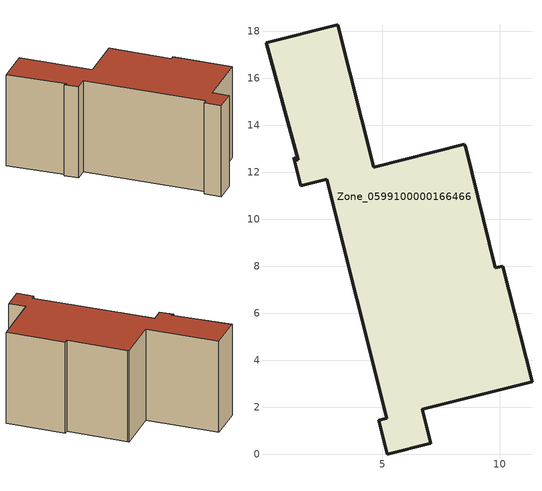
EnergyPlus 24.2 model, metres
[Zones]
Zone_0599100000166466
 floor ground (C_G): 6.7,1.92 7.06,0.47 5.21,0 4.85,1.46 5.19,1.54 2.64,11.71 1.53,11.43 1.23,12.62 1.41,12.52 0.05,17.5 3.11,18.28 4.64,12.21 8.49,13.18 8.55,13.06 9.8,7.95 10.12,8.01 11.36,3.1 z0
 wall outside (C_F): 7.06,0.47 6.7,1.92 11.36,3.1 10.12,8.01 9.8,7.95 8.55,13.06 8.49,13.18 4.64,12.21 3.11,18.28 0.05,17.5 1.41,12.52 1.23,12.62 1.53,11.43 2.64,11.71 5.19,1.54 4.85,1.46 5.21,0 7.06,0.47 z0:8.29
 roof outside (C_R): 0.05,17.5 1.41,12.52 1.23,12.62 1.53,11.43 2.64,11.71 5.19,1.54 4.85,1.46 5.21,0 7.06,0.47 6.7,1.92 11.36,3.1 10.12,8.01 9.8,7.95 8.55,13.06 8.49,13.18 4.64,12.21 3.11,18.28 z8.29
[BUILDING]
Pand.0599100000166466: North Axis=0; Terrain=City; Loads Convergence Tolerance Value=0.04; Temperature Convergence Tolerance Value=0.4; Solar Distribution=FullExterior; Maximum Number of Warmup Days=25; Minimum Number of Warmup Days=1
[Site:Location]
Rotterdam.The.Hague.AP_ZH_NLD Design_Conditions: Latitude=51.96; Longitude=4.45; Time Zone=1; Elevation=-4.5
[SITE:GROUNDTEMPERATURE:BUILDINGSURFACE]
18, 18, 18, 18, 18, 18, 18, 18, 18, 18, 18, 18
[MATERIAL] Thermal Absorptance=0.9; Solar Absorptance=0.7; Visible Absorptance=0.7
Name | Roughness | Thickness | Conductivity | Density | Specific Heat
G.TI.1975-1991 | MediumSmooth | 0.15 | 0.288461 | 540 | 1210
F.TI.1975-1991 | Rough | 0.3 | 0.230769 | 1920 | 840
R.TI.1975-1991 | MediumRough | 0.2 | 0.153846 | 1500 | 1000
[CONSTRUCTION]
C_G: G.TI.1975-1991
C_F: F.TI.1975-1991
C_R: R.TI.1975-1991
[ZONE]
Zone_0599100000166466: Type=1; Multiplier=1; Ceiling Height=Autocalculate; Volume=Autocalculate; Floor Area=autocalculate; Part of Total Floor Area=Yes
[ZONEINFILTRATION:DESIGNFLOWRATE]
Infil_Zone_0599100000166466: Zone or ZoneList or Space or SpaceList=Zone_0599100000166466; Schedule=AlwaysOn; Design Flow Rate Calculation Method=Flow/Area; Flow Rate per Floor Area=0.003; Constant Term Coefficient=1; Temperature Term Coefficient=0; Velocity Term Coefficient=0; Velocity Squared Term Coefficient=0
[HVACTEMPLATE:ZONE:IDEALLOADSAIRSYSTEM]
Zone_0599100000166466: Maximum Heating Supply Air Temperature=50; Minimum Cooling Supply Air Temperature=13; Maximum Heating Supply Air Humidity Ratio=0.0156; Minimum Cooling Supply Air Humidity Ratio=0.0077; Heating Limit=NoLimit; Cooling Limit=NoLimit; Dehumidification Control Type=ConstantSensibleHeatRatio; Cooling Sensible Heat Ratio=0.7; Dehumidification Setpoint=60; Humidification Control Type=None; Humidification Setpoint=30; Outdoor Air Method=None; Outdoor Air Flow Rate per Person=0.00944; Outdoor Air Flow Rate per Zone Floor Area=0; Outdoor Air Flow Rate per Zone=0; Demand Controlled Ventilation Type=None; Outdoor Air Economizer Type=NoEconomizer; Heat Recovery Type=None; Sensible Heat Recovery Effectiveness=0.7; Latent Heat Recovery Effectiveness=0.65
[ZONECONTROL:THERMOSTAT]
ThermostatControl_Zone_0599100000166466: Zone or ZoneList=Zone_0599100000166466; Control Type Schedule=DualSetpointControlType; Control 1=Thermostat_Zone_0599100000166466; Temperature Difference Between Cutout And Setpoint=0
[THERMOSTATSETPOINT:DUALSETPOINT]
Thermostat_Zone_0599100000166466: Heating Setpoint Temperature Schedule=HeatingSetpoint_Zone_0599100000166466; Cooling Setpoint Temperature Schedule=CoolingSetpoint_Zone_0599100000166466
[SCHEDULE:COMPACT]
HeatingSetpoint_Zone_0599100000166466: Through: 12/31, For: AllDays, Until: 24:00, 21
CoolingSetpoint_Zone_0599100000166466: Through: 12/31, For: AllDays, Until: 24:00, 24
DualSetpointControlType: Through: 12/31, For: AllDays, Until: 24:00, 4
AlwaysOn: Through: 12/31, For: AllDays, Until: 24:00, 1
